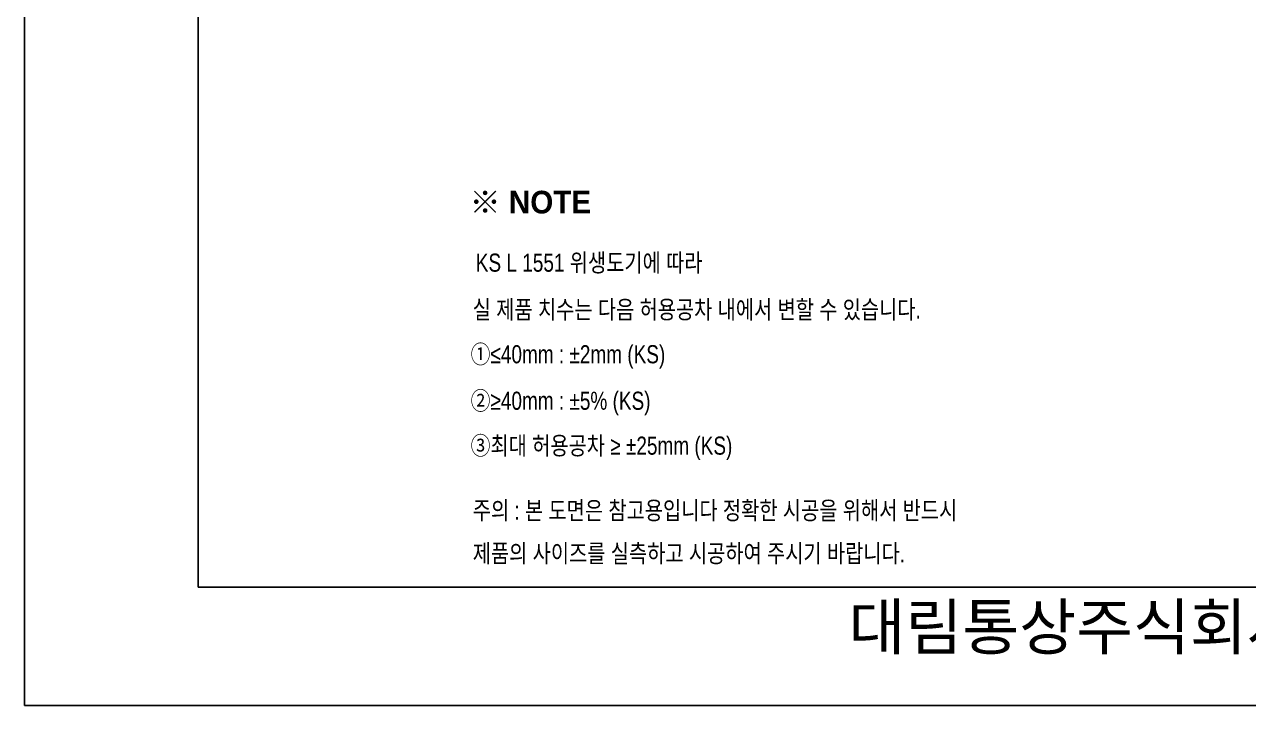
# Model space of a CAD drawing. Extents: x 60782 to 63207, y 58098 to 61529.
# Drawn here: x 60782 to 62131, y 58098 to 58850 of the extents above; entities that cross this region are included whole.
import ezdxf

# ---------------------------------------------------------------- set-up
doc = ezdxf.new("R2010")
doc.units = 0
doc.header["$MEASUREMENT"] = 0
doc.layers.get('0').update_dxf_attribs({"linetype": 'CONTINUOUS'})
for name, color, linetype in [('2', 2, 'CONTINUOUS'), ('Dim', 4, 'CONTINUOUS'), ('YA', 7, 'CONTINUOUS')]:
    doc.layers.add(name, color=color, linetype=linetype)
doc.styles.add('MtXpl_', font='')
doc.styles.add('굴림', font='', dxfattribs={"height": 3.2})
doc.styles.add('스타일1', font='txt.shx', dxfattribs={"bigfont": 'ghs.shx'})
doc.styles.get('MtXpl_').set_extended_font_data('Gulim', bold=True)
doc.styles.get('굴림').set_extended_font_data('Gulim')

msp = doc.modelspace()

# ---------------------------------------------------------------- linework, layer by layer
at = {"layer": 'YA', "color": 7}
for p, q in [((60973, 58228.8), (60973, 60338.6)), ((60973, 58507.3), (60973, 58420.8)), ((60973, 58228.8), (63049, 58228.8))]:
    msp.add_line(p, q, dxfattribs=at)
at = {"layer": 'YA', "color": 0}
msp.add_lwpolyline([(60781.7, 58098.3), (63207.2, 58098.3), (63207.2, 61528.7), (60781.7, 61528.7)], close=True, dxfattribs=at)

# ---------------------------------------------------------------- texts
at = {"color": 3, "style": '굴림', "width": 0.8}
for s, p in [('KS L 1551 위생도기에 따라', (61279.3, 58576.8)), ('실 제품 치수는 다음 허용공차 내에서 변할 수 있습니다.', (61275.9, 58525.1)), ('①≤40mm : ±2mm (KS)', (61273.6, 58475.8)), ('②≥40mm : ±5%%% (KS)', (61273.6, 58424.5)), ('③최대 허용공차 ≥ ±25mm (KS)', (61273.6, 58375))]:
    msp.add_text(s, height=20, dxfattribs=at).set_placement(p)
at = {"color": 1, "style": '굴림', "width": 0.8}
for s, p in [('주의 : 본 도면은 참고용입니다 정확한 시공을 위해서 반드시', (61275.9, 58303.5)), ('제품의 사이즈를 실측하고 시공하여 주시기 바랍니다.', (61275.9, 58256.1))]:
    msp.add_text(s, height=20, dxfattribs=at).set_placement(p)
at = {"layer": '2', "style": 'MtXpl_'}
msp.add_text('※ NOTE', height=25, dxfattribs=at).set_placement((61272.5, 58641.1))
at = {"layer": 'Dim', "color": 0, "insert": (61563, 58210), "char_height": 50, "width": 1090, "attachment_point": 1, "style": '스타일1'}
msp.add_mtext('{\\fGulim|b0|i0|c129|p50;       대림통상주식회사\\P}', dxfattribs=at)

doc.saveas('drawing.dxf')
